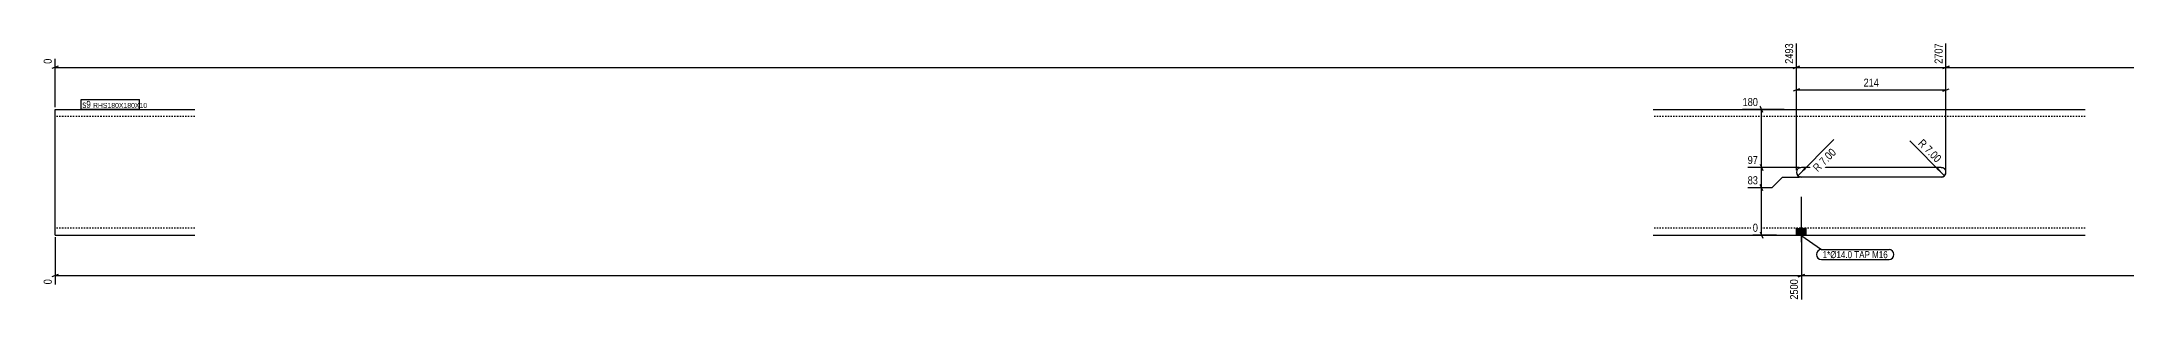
# Model space of a CAD drawing. Header units: millimetres. Extents: x 9 to 17840, y 7 to 378.
# Drawn here: x 11966 to 14951, y 7 to 378 of the extents above; entities that cross this region are included whole.
import ezdxf

# ---------------------------------------------------------------- set-up
doc = ezdxf.new("R2010")
doc.units = ezdxf.units.MM
doc.linetypes.add('DXK_LINE_DOT2', pattern=[3.9198, 1.9599, -1.9599])
for name, color, linetype in [('MÅLSÆTNING', 7, 'Continuous'), ('STÅL', 7, 'Continuous'), ('TEKST', 7, 'Continuous')]:
    doc.layers.add(name, color=color, linetype=linetype)
doc.styles.add('Arial Narrow', font='ARIALN.TTF', dxfattribs={"height": 0.2})

msp = doc.modelspace()

# ---------------------------------------------------------------- hatches: boundary and pattern name
at = {"layer": 'MÅLSÆTNING', "linetype": 'Continuous'}
for points in [[(14492.1, 196), (14480.5, 186.5), (14490, 198.2)], [(14680.8, 198.2), (14690.4, 186.5), (14678.7, 196)]]:
    msp.add_hatch(color=7, dxfattribs=at).paths.add_polyline_path(points)
at = {"layer": 'STÅL', "linetype": 'Continuous'}
msp.add_hatch(color=3, dxfattribs=at).paths.add_polyline_path([(14492.4, 111.4), (14478.4, 111.4), (14478.4, 101.4), (14492.4, 101.4)])

# ---------------------------------------------------------------- linework, layer by layer
at = {"layer": 'MÅLSÆTNING', "color": 7, "linetype": 'Continuous'}
for p, q in [((14478.4, 194.4), (14478.4, 375.9)), ((14692.4, 194.4), (14692.4, 375.9)), ((11989.9, 343.4), (11980.9, 339.8)), ((11985.4, 284.4), (11985.4, 354)), ((11985.4, 341.6), (14478.4, 341.6)), ((14473.9, 339.8), (14482.9, 343.4)), ((14687.9, 339.8), (14696.9, 343.4)), ((14482.9, 311), (14473.9, 307.4)), ((14478.4, 194.4), (14478.4, 319.9)), ((14478.4, 309.2), (14692.4, 309.2)), ((14687.9, 307.4), (14696.9, 311)), ((14692.4, 194.4), (14692.4, 319.9)), ((14460.9, 281.4), (14401.3, 281.4)), ((14430.2, 276.9), (14426.6, 285.9)), ((14428.4, 198.4), (14428.4, 281.4)), ((14480.5, 186.5), (14532.1, 238.1)), ((14690.4, 186.5), (14640.7, 236.2)), ((14426.6, 202.9), (14430.2, 193.9)), ((14426.6, 202.9), (14430.2, 193.9)), ((14428.4, 169.4), (14428.4, 198.4)), ((14443.4, 169.4), (14458.4, 184.4)), ((14443.4, 169.4), (14458.4, 184.4)), ((14408.6, 169.4), (14443.4, 169.4)), ((14408.6, 169.4), (14443.4, 169.4)), ((14430.2, 164.9), (14426.6, 173.9)), ((14430.2, 164.9), (14426.6, 173.9)), ((14428.4, 101.4), (14428.4, 169.4)), ((11985.4, 98.4), (11985.4, 30.9)), ((14449.6, 101.4), (14415.9, 101.4)), ((14426.6, 105.9), (14430.2, 96.9)), ((14485.4, 98.4), (14485.4, 9)), ((11989.9, 45.2), (11980.9, 41.6)), ((11985.4, 43.4), (14485.4, 43.4)), ((14480.9, 41.6), (14489.9, 45.2))]:
    msp.add_line(p, q, dxfattribs=at)
for centre, start, end in [((14485.4, 191.4), 180, 270), ((14685.4, 191.4), 270, 0)]:
    msp.add_arc(centre, 7, start, end, dxfattribs=at)
at = {"layer": 'STÅL', "color": 2, "linetype": 'Continuous'}
for p, q in [((11985.4, 126.4), (11985.4, 281.4)), ((11985.4, 281.4), (12185.4, 281.4)), ((14273.4, 281.4), (14891.9, 281.4)), ((14485.4, 198.4), (14482.8, 197.9)), ((14482.8, 185), (14485.4, 184.4)), ((14685.4, 198.4), (14485.4, 198.4)), ((14685.4, 184.4), (14485.4, 184.4)), ((14688.1, 197.9), (14685.4, 198.4)), ((14685.4, 184.4), (14688.1, 185)), ((11985.4, 101.4), (11985.4, 126.4)), ((11985.4, 101.4), (12185.4, 101.4)), ((14273.4, 101.4), (14891.9, 101.4))]:
    msp.add_line(p, q, dxfattribs=at)
at = {"layer": 'STÅL', "color": 7, "linetype": 'DXK_LINE_DOT2'}
for p, q in [((12185.4, 271.4), (11985.4, 271.4)), ((14891.9, 271.4), (14273.4, 271.4)), ((14482.8, 197.9), (14485.4, 198.4)), ((14485.4, 184.4), (14482.8, 185)), ((14685.4, 198.4), (14688.1, 197.9)), ((14688.1, 185), (14685.4, 184.4)), ((11985.4, 103.3), (11985.4, 126.4)), ((12185.4, 111.4), (11985.4, 111.4)), ((14891.9, 111.4), (14273.4, 111.4))]:
    msp.add_line(p, q, dxfattribs=at)
at = {"layer": 'STÅL', "color": 3, "linetype": 'Continuous'}
for p, q in [((14485.4, 91.4), (14485.4, 156.4)), ((14478.4, 101.4), (14478.4, 111.4)), ((14492.4, 101.4), (14492.4, 111.4))]:
    msp.add_line(p, q, dxfattribs=at)
at = {"layer": 'STÅL', "color": 2, "linetype": 'Continuous'}
for centre, start, end in [((14485.4, 191.4), 112.5, 247.5), ((14685.4, 191.4), 292.5, 67.5)]:
    msp.add_arc(centre, 7, start, end, dxfattribs=at)
at = {"layer": 'STÅL', "color": 7, "linetype": 'DXK_LINE_DOT2'}
for centre, start, end in [((14485.4, 191.4), 112.5, 247.5), ((14685.4, 191.4), 292.5, 67.5)]:
    msp.add_arc(centre, 7, start, end, dxfattribs=at)

# ---------------------------------------------------------------- wipeouts: each hides what was drawn before it
at = {"color": 0}
msp.add_wipeout([(14609.2, 68.4), (14609.2, 78.9), (14515.9, 78.9), (14515.9, 68.4)], dxfattribs=at).dxf.layer = 'TEKST'

# ---------------------------------------------------------------- next in the draw order: wipeouts: each hides what was drawn before it
at = {"color": 0, "linetype": 'Continuous'}
for points in [[(14476, 378.3), (14459.2, 378.3), (14459.2, 344.3), (14476, 344.3)], [(11983, 356.4), (11966.2, 356.4), (11966.2, 344.3), (11983, 344.3)], [(14425.7, 283.8), (14425.7, 300.6), (14398.9, 300.6), (14398.9, 283.8)], [(14425.7, 103.8), (14425.7, 120.6), (14413.5, 120.6), (14413.5, 103.8)], [(11983, 40.6), (11966.2, 40.6), (11966.2, 28.5), (11983, 28.5)], [(14483, 40.6), (14466.2, 40.6), (14466.2, 6.6), (14483, 6.6)]]:
    msp.add_wipeout(points, dxfattribs=at).dxf.layer = 'MÅLSÆTNING'
at = {"color": 0}
for points, layer in [([(14598.8, 311.5), (14598.8, 328.3), (14572.1, 328.3), (14572.1, 311.5)], 'MÅLSÆTNING'), ([(14679, 201), (14690.9, 212.9), (14660.1, 243.7), (14648.3, 231.8)], 'MÅLSÆTNING'), ([(14539.6, 218.7), (14527.7, 230.5), (14496.9, 199.7), (14508.8, 187.9)], 'MÅLSÆTNING'), ([(12036.6, 283.5), (12036.6, 294), (12024.4, 294), (12024.4, 283.5)], 'TEKST'), ([(14609.2, 68.4), (14609.2, 78.9), (14515.9, 78.9), (14515.9, 68.4)], 'TEKST')]:
    msp.add_wipeout(points, dxfattribs=at).dxf.layer = layer

# ---------------------------------------------------------------- next in the draw order: linework, layer by layer
at = {"layer": 'MÅLSÆTNING', "color": 7, "linetype": 'Continuous'}
for p, q in [((14478.4, 194.4), (14478.4, 375.9)), ((14482.9, 343.4), (14473.9, 339.8)), ((14478.4, 341.6), (14692.4, 341.6)), ((14482.4, 198.4), (14408.6, 198.4)), ((14482.4, 198.4), (14408.6, 198.4)), ((14458.4, 184.4), (14482.4, 184.4)), ((14458.4, 184.4), (14482.4, 184.4)), ((14485.4, 98.4), (14485.4, 9)), ((14489.9, 45.2), (14480.9, 41.6)), ((14485.4, 43.4), (17835.2, 43.4))]:
    msp.add_line(p, q, dxfattribs=at)
at = {"layer": 'TEKST', "color": 7, "linetype": 'Continuous'}
for p, q in [((14484.8, 101.3), (14514.1, 80.7)), ((14514.1, 80.7), (14611, 80.7)), ((14514.1, 66.6), (14611, 66.6))]:
    msp.add_line(p, q, dxfattribs=at)
for centre, start, end in [((14514.1, 73.6), 90, 270), ((14611, 73.6), 270, 90)]:
    msp.add_arc(centre, 7.05, start, end, dxfattribs=at)

# ---------------------------------------------------------------- next in the draw order: texts
at = {"layer": 'MÅLSÆTNING', "color": 3, "linetype": 'Continuous', "style": 'Arial Narrow'}
for s, height, p in [('2493', 11.45, (14473.6, 346.7)), ('0', 11.5, (11980.6, 346.7)), ('0', 11.5, (11980.6, 30.9)), ('2500', 11.45, (14480.6, 9))]:
    msp.add_text(s, height=height, rotation=90.0002, dxfattribs=at).set_placement(p)
at = {"layer": 'MÅLSÆTNING', "color": 3, "style": 'Arial Narrow'}
msp.add_text('214', height=11.45, dxfattribs=at).set_placement((14574.5, 313.9))
at = {"layer": 'MÅLSÆTNING', "color": 3, "linetype": 'Continuous', "style": 'Arial Narrow'}
for s, height, p in [('180', 11.45, (14401.3, 286.2)), ('0', 11.5, (14415.9, 106.2))]:
    msp.add_text(s, height=height, dxfattribs=at).set_placement(p)
at = {"layer": 'MÅLSÆTNING', "color": 3, "style": 'Arial Narrow'}
for rotation, p in [(-45.0001, (14651.6, 231.8)), (45.0001, (14508.8, 191.3))]:
    msp.add_text('R 7.00', height=11.45, rotation=rotation, dxfattribs=at).set_placement(p)
at = {"layer": 'TEKST', "color": 3, "style": 'Arial Narrow'}
msp.add_text('1*Ø14.0 TAP M16', height=10.021, dxfattribs=at).set_placement((14515.9, 68.4))

# ---------------------------------------------------------------- next in the draw order: wipeouts: each hides what was drawn before it
at = {"color": 0}
msp.add_wipeout([(12036.6, 283.5), (12036.6, 294), (12024.4, 294), (12024.4, 283.5)], dxfattribs=at).dxf.layer = 'TEKST'

# ---------------------------------------------------------------- next in the draw order: linework, layer by layer
at = {"layer": 'TEKST', "color": 7, "linetype": 'Continuous'}
msp.add_line((12022.6, 281.7), (12022.6, 295.8), dxfattribs=at)

# ---------------------------------------------------------------- next in the draw order: wipeouts: each hides what was drawn before it
at = {"color": 0, "linetype": 'Continuous'}
for points in [[(14690, 378.3), (14673.2, 378.3), (14673.2, 344.3), (14690, 344.3)], [(14425.7, 200.8), (14425.7, 217.6), (14406.2, 217.6), (14406.2, 200.8)]]:
    msp.add_wipeout(points, dxfattribs=at).dxf.layer = 'MÅLSÆTNING'
at = {"color": 0}
msp.add_wipeout([(12104.6, 283.5), (12104.6, 291), (12039.7, 291), (12039.7, 283.5)], dxfattribs=at).dxf.layer = 'TEKST'

# ---------------------------------------------------------------- next in the draw order: linework, layer by layer
at = {"layer": 'MÅLSÆTNING', "color": 7, "linetype": 'Continuous'}
for p, q in [((14692.4, 194.4), (14692.4, 375.9)), ((14696.9, 343.4), (14687.9, 339.8)), ((14692.4, 341.6), (17798.1, 341.6))]:
    msp.add_line(p, q, dxfattribs=at)

# ---------------------------------------------------------------- next in the draw order: texts
at = {"layer": 'MÅLSÆTNING', "color": 3, "linetype": 'Continuous', "style": 'Arial Narrow'}
msp.add_text('2707', height=11.45, rotation=90.0002, dxfattribs=at).set_placement((14687.6, 346.7))
msp.add_text('97', height=11.45, dxfattribs=at).set_placement((14408.6, 203.2))

# ---------------------------------------------------------------- next in the draw order: wipeouts: each hides what was drawn before it
at = {"color": 0}
msp.add_wipeout([(12104.6, 283.5), (12104.6, 291), (12039.7, 291), (12039.7, 283.5)], dxfattribs=at).dxf.layer = 'TEKST'

# ---------------------------------------------------------------- next in the draw order: linework, layer by layer
at = {"layer": 'TEKST', "color": 7, "linetype": 'Continuous'}
for p, q in [((12022.6, 295.8), (12106.4, 295.8)), ((12022.6, 281.7), (12106.4, 281.7)), ((12106.4, 281.7), (12106.4, 295.8))]:
    msp.add_line(p, q, dxfattribs=at)

# ---------------------------------------------------------------- next in the draw order: texts
at = {"layer": 'TEKST', "color": 3, "style": 'Arial Narrow'}
for s, height, p in [('s9', 10.02, (12024.4, 283.5)), ('RHS180X180X10', 7.158, (12039.7, 283.5))]:
    msp.add_text(s, height=height, dxfattribs=at).set_placement(p)

# ---------------------------------------------------------------- next in the draw order: wipeouts: each hides what was drawn before it
at = {"color": 0, "linetype": 'Continuous'}
msp.add_wipeout([(14425.7, 171.8), (14425.7, 188.6), (14406.2, 188.6), (14406.2, 171.8)], dxfattribs=at).dxf.layer = 'MÅLSÆTNING'

# ---------------------------------------------------------------- next in the draw order: texts
at = {"layer": 'MÅLSÆTNING', "color": 3, "linetype": 'Continuous', "style": 'Arial Narrow'}
msp.add_text('83', height=11.45, dxfattribs=at).set_placement((14408.6, 174.2))

doc.saveas('drawing.dxf')
